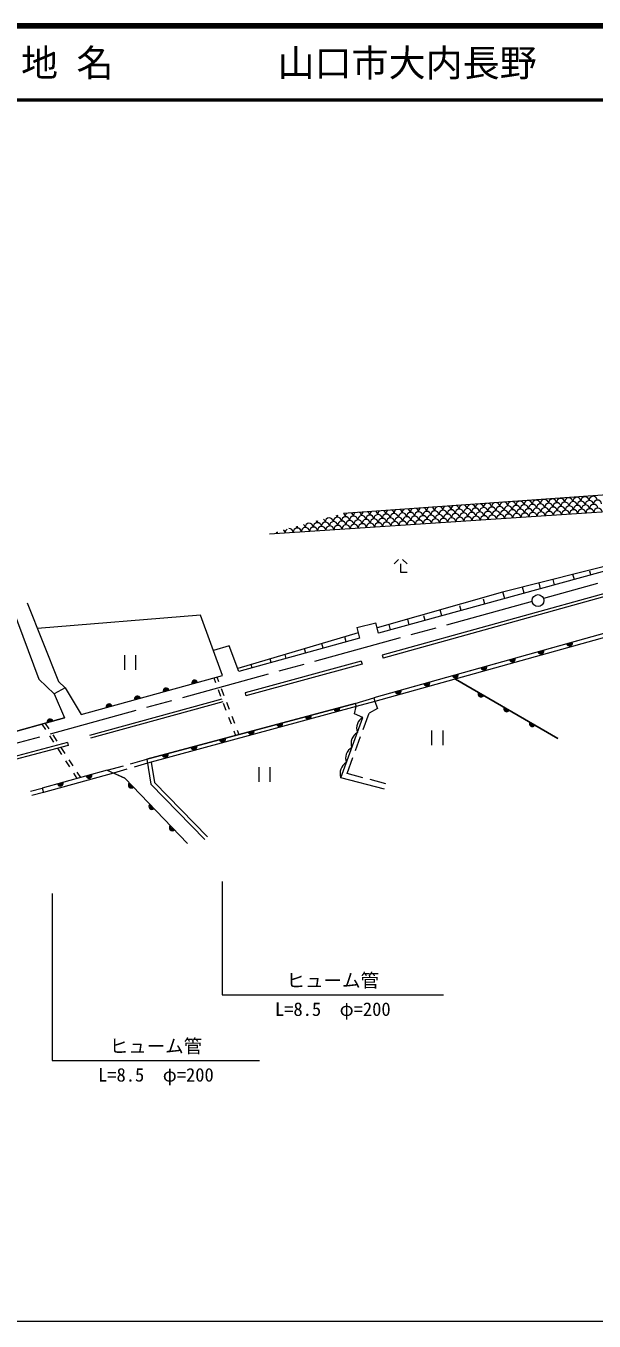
# Model space of a CAD drawing. Units: millimetres, scale not verified. Extents: x 40000 to 680000, y 20000 to 380000.
# Drawn here: x 371046 to 447775, y 205000 to 380000 of the extents above; entities that cross this region are included whole.
import ezdxf
from ezdxf.enums import TextEntityAlignment as Align

# ---------------------------------------------------------------- set-up
doc = ezdxf.new("R2010")
doc.units = ezdxf.units.MM
doc.header["$LTSCALE"] = 1000
doc.linetypes.add('CHAIN', pattern=[18.5, 12, -1.5, 3.5, -1.5])
for name, color, linetype, lineweight in [('M-BGD', 7, 'Continuous', 13), ('M-BMK', 2, 'CHAIN', 13), ('M-BMK-SRVR', 3, 'Continuous', 13), ('M-STR-HTXT', 7, 'Continuous', 13), ('M-TTL', 2, 'Continuous', 140), ('M-TTL-BAND', 7, 'Continuous', 13), ('M-TTL-LINE', 7, 'Continuous', 50)]:
    doc.layers.add(name, color=color, linetype=linetype, lineweight=lineweight)
doc.layers.add('M-TTL-TXT', color=7, linetype='Continuous')
doc.styles.add('ＭＳ ゴシック', font='')
doc.styles.get('ＭＳ ゴシック').set_extended_font_data('MS Gothic')

# ---------------------------------------------------------------- blocks, each defined once
blk = doc.blocks.new('ﾌﾟﾛｯﾄﾏｰｸ-02')
at = {"color": 3, "linetype": 'Continuous', "lineweight": 13}
blk.add_circle((0, 0), 0.5, dxfattribs=at)
blk = doc.blocks.new('open_arrow')
at = {"color": 0, "linetype": 'Continuous', "lineweight": -2}
blk.add_lwpolyline([(7.5, 1.25), (0, 0), (7.5, -1.25)], dxfattribs=at)

msp = doc.modelspace()

# ---------------------------------------------------------------- linework, layer by layer
at = {"layer": 'M-BGD'}
for p, q in [((466421, 308080), (419177, 294967)), ((454843, 308399), (435402, 303488)), ((454980, 307918), (418683, 297938)), ((466528, 307695), (419284, 294582)), ((420766, 307311), (421379, 307923)), ((421641, 307311), (421641, 306173)), ((421904, 307923), (422516, 307311)), ((447357, 305822), (447214, 306342)), ((421641, 306173), (422516, 306173)), ((440553, 303951), (440338, 304735)), ((442448, 304472), (442244, 305216)), ((445110, 305204), (444921, 305892)), ((435402, 303488), (418484, 298665)), ((435714, 302621), (435471, 303505)), ((438322, 303338), (438094, 304168)), ((369209, 301437), (372799, 291717)), ((371215, 302043), (375462, 291437)), ((427198, 300280), (426977, 301086)), ((429829, 301003), (429648, 301661)), ((433015, 301879), (432829, 302558)), ((394605, 300367), (372601, 298581)), ((397604, 292243), (394605, 300367)), ((415741, 298696), (418298, 299346)), ((418683, 297938), (418298, 299346)), ((422816, 299075), (422605, 299840)), ((424941, 299659), (424771, 300274)), ((415912, 297978), (399643, 293184)), ((415741, 298696), (416082, 297261)), ((453080, 299033), (418024, 289228)), ((420297, 298382), (420093, 299124)), ((398492, 296219), (396361, 295611)), ((399797, 292777), (398492, 296219)), ((416082, 297261), (399797, 292777)), ((408830, 295264), (408671, 295844)), ((411202, 295917), (411030, 296540)), ((414289, 296767), (414102, 297445)), ((384364, 294986), (384364, 292986)), ((385864, 294986), (385864, 292986)), ((416333, 294146), (400661, 289875)), ((404154, 293977), (404017, 294473)), ((406194, 294539), (406047, 295071)), ((416333, 294146), (416438, 293760)), ((419177, 294967), (419284, 294582)), ((416438, 293760), (400766, 289489)), ((401593, 293272), (401469, 293722)), ((372799, 291717), (374845, 289763)), ((376366, 290553), (374845, 289763)), ((375462, 291437), (376366, 290553)), ((376366, 290553), (378497, 286943)), ((378497, 286943), (397604, 292243)), ((378497, 286943), (397604, 292243)), ((396402, 291910), (396637, 291291)), ((396837, 292030), (397073, 291410)), ((429043, 291739), (442897, 283740)), ((442897, 283740), (429043, 291739)), ((374845, 289763), (376260, 286490)), ((397488, 289046), (379640, 284140)), ((396992, 290356), (397346, 289421)), ((397428, 290475), (397782, 289540)), ((400661, 289875), (400766, 289489)), ((415516, 288468), (418024, 289228)), ((418024, 289228), (418172, 288698)), ((397631, 288671), (379746, 283755)), ((415516, 288468), (387394, 280914)), ((387394, 280914), (415516, 288468)), ((415627, 288052), (387482, 280371)), ((397701, 288486), (398056, 287551)), ((398137, 288605), (398492, 287670)), ((415405, 287061), (415627, 288052)), ((416561, 286576), (415405, 287061)), ((415516, 288468), (415627, 288052)), ((418172, 288698), (415627, 288052)), ((416595, 284925), (417400, 287119)), ((418523, 287750), (417400, 287119)), ((418172, 288698), (418523, 287750)), ((376260, 286490), (337656, 275775)), ((337656, 275775), (376260, 286490)), ((373198, 285640), (373669, 284914)), ((373653, 285766), (374123, 285040)), ((398410, 286616), (398765, 285681)), ((398846, 286735), (399201, 285800)), ((413569, 278422), (416561, 286576)), ((374212, 284074), (374756, 283235)), ((374667, 284200), (375210, 283361)), ((399120, 284746), (399354, 284127)), ((399556, 284865), (399791, 284244)), ((415561, 282109), (416250, 283986)), ((425835, 284799), (425835, 282799)), ((427335, 284799), (427335, 282799)), ((376652, 283176), (338448, 273004)), ((376754, 282790), (338551, 272617)), ((375299, 282396), (375843, 281556)), ((375754, 282521), (376298, 281682)), ((376652, 283176), (376754, 282790)), ((376387, 280717), (376930, 279878)), ((376841, 280843), (377385, 280003)), ((382014, 279435), (384222, 280042)), ((385186, 280307), (387394, 280914)), ((387482, 280371), (385654, 279847)), ((387394, 280914), (387936, 277545)), ((387967, 280504), (388404, 277781)), ((414411, 278976), (415216, 281170)), ((382014, 279435), (373238, 277013)), ((382014, 279435), (373238, 277013)), ((382865, 279047), (373398, 276435)), ((377474, 279038), (377944, 278312)), ((377928, 279164), (378399, 278437)), ((382014, 279435), (384426, 278336)), ((384693, 279571), (382865, 279047)), ((384426, 278336), (382865, 279047)), ((384426, 278336), (392870, 269515)), ((392870, 269515), (384426, 278336)), ((402500, 279842), (402500, 277842)), ((404000, 279842), (404000, 277842)), ((419462, 276874), (413569, 278422)), ((416548, 278415), (414411, 278976)), ((371681, 276583), (373238, 277013)), ((373238, 277013), (373398, 276435)), ((395204, 270087), (387936, 277545)), ((388404, 277781), (395562, 270436)), ((419652, 277599), (417515, 278161)), ((373398, 276435), (371840, 276005))]:
    msp.add_line(p, q, dxfattribs=at)
for points in [[(403938, 311351), (471908, 315853), (471656, 318024), (466060, 317801), (413916, 314101)], [(475097, 302704), (469133, 302694), (463816, 302044), (453080, 299033), (418024, 289228)], [(475096, 302043), (469225, 302045), (464049, 301382), (453225, 298503), (418172, 288698)]]:
    msp.add_lwpolyline(points, dxfattribs=at)
for centre, radius, start, end in [((426798, 314518), 550, 3.7892, 68.35964), ((427895, 314591), 550, 118.48554, 183.7892), ((427895, 314591), 550, 3.7892, 69.63172), ((428993, 314664), 550, 117.14798, 183.7892), ((428993, 314664), 550, 3.7892, 70.96928), ((430090, 314737), 550, 115.73278, 183.7892), ((430090, 314737), 550, 3.7892, 72.38448), ((431188, 314809), 550, 114.22357, 183.7892), ((431188, 314809), 550, 3.7892, 73.8937), ((432286, 314882), 550, 112.59735, 183.7892), ((432286, 314882), 550, 3.7892, 75.51992), ((433383, 314955), 550, 110.82005, 183.7892), ((433383, 314955), 550, 3.7892, 77.29722), ((434481, 315027), 550, 108.83722, 183.7892), ((435066, 314515), 550, 3.7892, 183.7892), ((434481, 315027), 550, 3.7892, 79.28005), ((435578, 315100), 550, 106.55131, 183.7892), ((436163, 314588), 550, 3.7892, 183.7892), ((435578, 315100), 550, 3.7892, 81.56596), ((436676, 315173), 550, 103.7501, 183.7892), ((437261, 314660), 550, 3.7892, 183.7892), ((436676, 315173), 550, 3.7892, 84.36717), ((437774, 315245), 550, 99.71354, 183.7892), ((437774, 315245), 550, 3.7892, 88.40373), ((438359, 314733), 550, 3.7892, 183.7892), ((438871, 315318), 550, 3.7892, 183.7892), ((438286, 315831), 550, 3.7892, 4.04986), ((439384, 315903), 550, 183.52854, 183.7892), ((439456, 314806), 550, 3.7892, 183.7892), ((439969, 315391), 550, 3.7892, 183.7892), ((440481, 315976), 550, 182.98962, 183.7892), ((439384, 315903), 550, 3.7892, 4.58873), ((440554, 314878), 550, 3.7892, 183.7892), ((441066, 315464), 550, 3.7892, 183.7892), ((440481, 315976), 550, 3.7892, 5.12765), ((441579, 316049), 550, 182.45061, 183.7892), ((441651, 314951), 550, 3.7892, 183.7892), ((442164, 315536), 550, 3.7892, 183.7892), ((442676, 316121), 550, 181.91146, 183.7892), ((441579, 316049), 550, 3.7892, 5.66665), ((442749, 315024), 550, 3.7892, 183.7892), ((443261, 315609), 550, 3.7892, 183.7892), ((443334, 314511), 550, 3.7892, 183.7892), ((442676, 316121), 550, 3.7892, 6.20581), ((443774, 316194), 550, 181.37212, 183.7892), ((443847, 315096), 550, 3.7892, 183.7892), ((444359, 315682), 550, 3.7892, 183.7892), ((444432, 314584), 550, 3.7892, 183.7892), ((443774, 316194), 550, 3.7892, 6.74515), ((444872, 316267), 550, 180.83254, 183.7892), ((444944, 315169), 550, 3.7892, 183.7892), ((445457, 315754), 550, 3.7892, 183.7892), ((445529, 314657), 550, 3.7892, 183.7892), ((444872, 316267), 550, 3.7892, 7.28473), ((445969, 316339), 550, 180.29268, 183.7892), ((446042, 315242), 550, 3.7892, 183.7892), ((446554, 315827), 550, 3.7892, 183.7892), ((446627, 314729), 550, 3.7892, 183.7892), ((445969, 316339), 550, 3.7892, 7.82459), ((447067, 316412), 550, 179.75247, 183.7892), ((447139, 315315), 550, 3.7892, 183.7892), ((447652, 315900), 550, 3.7892, 183.7892), ((447725, 314802), 550, 3.7892, 183.7892), ((447067, 316412), 550, 3.7892, 8.36479), ((448164, 316485), 550, 179.21189, 183.7892), ((448237, 315387), 550, 3.7892, 183.7892), ((410919, 312916), 550, 3.7892, 54.47644), ((412016, 312988), 550, 3.7892, 183.7892), ((411431, 313501), 550, 3.7892, 6.90843), ((412529, 313573), 550, 180.63461, 183.7892), ((413114, 313061), 550, 3.7892, 183.7892), ((412529, 313573), 550, 3.7892, 30.18631), ((413626, 313646), 550, 154.26896, 183.7892), ((414212, 313134), 550, 3.7892, 183.7892), ((413626, 313646), 550, 3.7892, 56.07868), ((414724, 313719), 550, 131.15416, 183.7892), ((415309, 313206), 550, 3.7892, 183.7892), ((414724, 313719), 550, 3.7892, 56.96311), ((415822, 313792), 550, 130.2513, 183.7892), ((416407, 313279), 550, 3.7892, 183.7892), ((415822, 313792), 550, 3.7892, 57.86597), ((416919, 313864), 550, 129.32856, 183.7892), ((416992, 312767), 550, 3.7892, 183.7892), ((417504, 313352), 550, 3.7892, 183.7892), ((416919, 313864), 550, 3.7892, 58.78871), ((418017, 313937), 550, 128.38431, 183.7892), ((418089, 312839), 550, 3.7892, 183.7892), ((418602, 313424), 550, 3.7892, 183.7892), ((418017, 313937), 550, 3.7892, 59.73295), ((419114, 314010), 550, 127.4167, 183.7892), ((419187, 312912), 550, 3.7892, 183.7892), ((419700, 313497), 550, 3.7892, 183.7892), ((419114, 314010), 550, 3.7892, 60.70057), ((420212, 314082), 550, 126.4236, 183.7892), ((420285, 312985), 550, 3.7892, 183.7892), ((420797, 313570), 550, 3.7892, 183.7892), ((420212, 314082), 550, 3.7892, 61.69367), ((421310, 314155), 550, 125.40256, 183.7892), ((421382, 313057), 550, 3.7892, 183.7892), ((421895, 313643), 550, 3.7892, 183.7892), ((421310, 314155), 550, 3.7892, 62.71471), ((422407, 314228), 550, 124.35073, 183.7892), ((422480, 313130), 550, 3.7892, 183.7892), ((422992, 313715), 550, 3.7892, 183.7892), ((422407, 314228), 550, 3.7892, 63.76654), ((423505, 314300), 550, 123.26475, 183.7892), ((423577, 313203), 550, 3.7892, 183.7892), ((424090, 313788), 550, 3.7892, 183.7892), ((423505, 314300), 550, 3.7892, 64.85252), ((424602, 314373), 550, 122.14062, 183.7892), ((424675, 313275), 550, 3.7892, 183.7892), ((425188, 313861), 550, 3.7892, 183.7892), ((425260, 312763), 550, 3.7892, 183.7892), ((424602, 314373), 550, 3.7892, 65.97665), ((425700, 314446), 550, 120.97354, 183.7892), ((425773, 313348), 550, 3.7892, 183.7892), ((426285, 313933), 550, 3.7892, 183.7892), ((426358, 312836), 550, 3.7892, 183.7892), ((425700, 314446), 550, 3.7892, 67.14373), ((426798, 314518), 550, 119.75763, 183.7892), ((426870, 313421), 550, 3.7892, 183.7892), ((427383, 314006), 550, 3.7892, 183.7892), ((427455, 312908), 550, 3.7892, 183.7892), ((427968, 313494), 550, 3.7892, 183.7892), ((428480, 314079), 550, 3.7892, 183.7892), ((428553, 312981), 550, 3.7892, 183.7892), ((429065, 313566), 550, 3.7892, 183.7892), ((429578, 314151), 550, 3.7892, 183.7892), ((429651, 313054), 550, 3.7892, 183.7892), ((430163, 313639), 550, 3.7892, 183.7892), ((430675, 314224), 550, 3.7892, 183.7892), ((430748, 313127), 550, 3.7892, 183.7892), ((431261, 313712), 550, 3.7892, 183.7892), ((431773, 314297), 550, 3.7892, 183.7892), ((431846, 313199), 550, 3.7892, 183.7892), ((432358, 313784), 550, 3.7892, 183.7892), ((432871, 314369), 550, 3.7892, 183.7892), ((432943, 313272), 550, 3.7892, 183.7892), ((433456, 313857), 550, 3.7892, 183.7892), ((433968, 314442), 550, 3.7892, 183.7892), ((434041, 313345), 550, 3.7892, 183.7892), ((434553, 313930), 550, 3.7892, 183.7892), ((435139, 313417), 550, 3.7892, 183.7892), ((435651, 314002), 550, 3.7892, 183.7892), ((436236, 313490), 550, 3.7892, 183.7892), ((436749, 314075), 550, 3.7892, 183.7892), ((437334, 313563), 550, 3.7892, 183.7892), ((437846, 314148), 550, 3.7892, 183.7892), ((438431, 313635), 550, 3.7892, 183.7892), ((438944, 314221), 550, 3.7892, 183.7892), ((439529, 313708), 550, 3.7892, 183.7892), ((440041, 314293), 550, 3.7892, 183.7892), ((440627, 313781), 550, 3.7892, 183.7892), ((441139, 314366), 550, 3.7892, 183.7892), ((441724, 313853), 550, 3.7892, 183.7892), ((442237, 314439), 550, 3.7892, 183.7892), ((442822, 313926), 550, 3.7892, 183.7892), ((443919, 313999), 550, 3.7892, 183.7892), ((445017, 314072), 550, 3.7892, 183.7892), ((446115, 314144), 550, 3.7892, 183.7892), ((447212, 314217), 550, 3.7892, 183.7892), ((448310, 314290), 550, 3.7892, 183.7892), ((404406, 311382), 550, 3.7892, 25.30995), ((405503, 311455), 550, 160.32462, 183.7892), ((405503, 311455), 550, 3.7892, 50.49629), ((406601, 311527), 550, 117.53712, 183.7892), ((406601, 311527), 550, 3.7892, 93.2838), ((407699, 311600), 550, 3.7892, 183.7892), ((407114, 312112), 550, 3.7892, 26.92557), ((408211, 312185), 550, 158.36066, 183.7892), ((408796, 311673), 550, 3.7892, 183.7892), ((408211, 312185), 550, 3.7892, 52.46026), ((409309, 312258), 550, 3.7892, 183.7892), ((409821, 312843), 550, 182.2704, 183.7892), ((408724, 312770), 550, 3.7892, 5.29977), ((409894, 311745), 550, 3.7892, 183.7892), ((410406, 312330), 550, 3.7892, 183.7892), ((409821, 312843), 550, 3.7892, 28.55052), ((410919, 312916), 550, 156.34448, 183.7892), ((410991, 311818), 550, 3.7892, 183.7892), ((411504, 312403), 550, 3.7892, 183.7892), ((412089, 311891), 550, 3.7892, 183.7892), ((412602, 312476), 550, 3.7892, 183.7892), ((413187, 311963), 550, 3.7892, 183.7892), ((413699, 312549), 550, 3.7892, 183.7892), ((414284, 312036), 550, 3.7892, 183.7892), ((414797, 312621), 550, 3.7892, 183.7892), ((415382, 312109), 550, 3.7892, 183.7892), ((415894, 312694), 550, 3.7892, 183.7892), ((416479, 312181), 550, 3.7892, 183.7892), ((417577, 312254), 550, 3.7892, 183.7892), ((418675, 312327), 550, 3.7892, 183.7892), ((419772, 312400), 550, 3.7892, 183.7892), ((420870, 312472), 550, 3.7892, 183.7892), ((421967, 312545), 550, 3.7892, 183.7892), ((423065, 312618), 550, 3.7892, 183.7892), ((424163, 312690), 550, 3.7892, 183.7892), ((444446, 296618), 400, 195.6273, 15.6273), ((444446, 296618), 300, 195.6273, 15.6273), ((444446, 296618), 200, 195.6273, 15.6273), ((444446, 296618), 100, 195.6273, 15.6273), ((436742, 294463), 400, 195.6273, 15.6273), ((436742, 294463), 300, 195.6273, 15.6273), ((436742, 294463), 200, 195.6273, 15.6273), ((436742, 294463), 100, 195.6273, 15.6273), ((440594, 295541), 400, 195.6273, 15.6273), ((440594, 295541), 300, 195.6273, 15.6273), ((440594, 295541), 200, 195.6273, 15.6273), ((440594, 295541), 100, 195.6273, 15.6273), ((429037, 292308), 400, 195.6273, 15.6273), ((429037, 292308), 300, 195.6273, 15.6273), ((429037, 292308), 200, 195.6273, 15.6273), ((429037, 292308), 100, 195.6273, 15.6273), ((432890, 293386), 400, 195.6273, 15.6273), ((432890, 293386), 300, 195.6273, 15.6273), ((432890, 293386), 200, 195.6273, 15.6273), ((432890, 293386), 100, 195.6273, 15.6273), ((389978, 290127), 400, 15.50445, 195.50445), ((393832, 291197), 400, 15.50445, 195.50445), ((393832, 291197), 300, 15.50445, 195.50445), ((393832, 291197), 200, 15.50445, 195.50445), ((393832, 291197), 100, 15.50445, 195.50445), ((425185, 291231), 400, 195.6273, 15.6273), ((425185, 291231), 300, 195.6273, 15.6273), ((425185, 291231), 200, 195.6273, 15.6273), ((425185, 291231), 100, 195.6273, 15.6273), ((386124, 289058), 400, 15.50445, 195.50445), ((386124, 289058), 300, 15.50445, 195.50445), ((386124, 289058), 200, 15.50445, 195.50445), ((386124, 289058), 100, 15.50445, 195.50445), ((389978, 290127), 300, 15.50445, 195.50445), ((389978, 290127), 200, 15.50445, 195.50445), ((389978, 290127), 100, 15.50445, 195.50445), ((421333, 290153), 400, 195.6273, 15.6273), ((421333, 290153), 300, 195.6273, 15.6273), ((421333, 290153), 200, 195.6273, 15.6273), ((421333, 290153), 100, 195.6273, 15.6273), ((432506, 289739), 400, 150.00328, 330.00328), ((432506, 289739), 300, 150.00328, 330.00328), ((432506, 289739), 200, 150.00328, 330.00328), ((432506, 289739), 100, 150.00328, 330.00328), ((382269, 287989), 400, 15.50445, 195.50445), ((382269, 287989), 300, 15.50445, 195.50445), ((382269, 287989), 200, 15.50445, 195.50445), ((382269, 287989), 100, 15.50445, 195.50445), ((413044, 287804), 400, 195.03491, 15.03491), ((413044, 287804), 300, 195.03491, 15.03491), ((413044, 287804), 200, 195.03491, 15.03491), ((413044, 287804), 100, 195.03491, 15.03491), ((435970, 287740), 400, 150.00328, 330.00328), ((435970, 287740), 300, 150.00328, 330.00328), ((435970, 287740), 200, 150.00328, 330.00328), ((435970, 287740), 100, 150.00328, 330.00328), ((374303, 285947), 400, 15.5118, 195.5118), ((374303, 285947), 300, 15.5118, 195.5118), ((374303, 285947), 200, 15.5118, 195.5118), ((374303, 285947), 100, 15.5118, 195.5118), ((405318, 285729), 400, 195.03491, 15.03491), ((405318, 285729), 300, 195.03491, 15.03491), ((405318, 285729), 200, 195.03491, 15.03491), ((405318, 285729), 100, 195.03491, 15.03491), ((409181, 286766), 400, 195.03491, 15.03491), ((409181, 286766), 300, 195.03491, 15.03491), ((409181, 286766), 200, 195.03491, 15.03491), ((409181, 286766), 100, 195.03491, 15.03491), ((417383, 285118), 1674, 119.39672, 200.29482), ((439434, 285740), 400, 150.00328, 330.00328), ((439434, 285740), 300, 150.00328, 330.00328), ((439434, 285740), 200, 150.00328, 330.00328), ((439434, 285740), 100, 150.00328, 330.00328), ((397592, 283653), 400, 195.03491, 15.03491), ((397592, 283653), 300, 195.03491, 15.03491), ((397592, 283653), 200, 195.03491, 15.03491), ((397592, 283653), 100, 195.03491, 15.03491), ((401455, 284691), 400, 195.03491, 15.03491), ((401455, 284691), 300, 195.03491, 15.03491), ((401455, 284691), 200, 195.03491, 15.03491), ((401455, 284691), 100, 195.03491, 15.03491), ((416635, 283079), 1674, 119.39672, 200.29482), ((393729, 282616), 400, 195.03491, 15.03491), ((393729, 282616), 300, 195.03491, 15.03491), ((393729, 282616), 200, 195.03491, 15.03491), ((393729, 282616), 100, 195.03491, 15.03491), ((415886, 281041), 1674, 119.39672, 200.29482), ((389866, 281578), 400, 195.03491, 15.03491), ((389866, 281578), 300, 195.03491, 15.03491), ((389866, 281578), 200, 195.03491, 15.03491), ((389866, 281578), 100, 195.03491, 15.03491), ((415138, 279002), 1674, 119.39672, 200.29482), ((379554, 278756), 400, 195.42762, 15.42762), ((379554, 278756), 300, 195.42762, 15.42762), ((379554, 278756), 200, 195.42762, 15.42762), ((379554, 278756), 100, 195.42762, 15.42762), ((375698, 277692), 400, 195.42762, 15.42762), ((375698, 277692), 300, 195.42762, 15.42762), ((375698, 277692), 200, 195.42762, 15.42762), ((375698, 277692), 100, 195.42762, 15.42762), ((385289, 277435), 400, 133.74621, 313.74621), ((385289, 277435), 300, 133.74621, 313.74621), ((385289, 277435), 200, 133.74621, 313.74621), ((385289, 277435), 100, 133.74621, 313.74621), ((388055, 274545), 400, 133.74621, 313.74621), ((388055, 274545), 300, 133.74621, 313.74621), ((388055, 274545), 200, 133.74621, 313.74621), ((388055, 274545), 100, 133.74621, 313.74621), ((390821, 271656), 400, 133.74621, 313.74621), ((390821, 271656), 300, 133.74621, 313.74621), ((390821, 271656), 200, 133.74621, 313.74621), ((390821, 271656), 100, 133.74621, 313.74621)]:
    msp.add_arc(centre, radius, start, end, dxfattribs=at)
at = {"layer": 'M-BMK'}
for p, q in [((466070, 309558), (440949, 302644)), ((439414, 302221), (344513, 276101))]:
    msp.add_line(p, q, dxfattribs=at)
at = {"layer": 'M-STR-HTXT'}
for points in [[(397528, 264398), (397528, 249065), (427449, 249065)], [(374610, 262791), (374610, 240191), (402590, 240191)]]:
    msp.add_lwpolyline(points, dxfattribs=at)
at = {"layer": 'M-TTL'}
msp.add_line((680000, 380000), (40000, 380000), dxfattribs=at)
at = {"layer": 'M-TTL-BAND'}
msp.add_line((40000, 205000), (579000, 205000), dxfattribs=at)
at = {"layer": 'M-TTL-LINE'}
msp.add_line((40000, 370000), (680000, 370000), dxfattribs=at)

# ---------------------------------------------------------------- block references
at = {"layer": 'M-BMK-SRVR', "xscale": 1600, "yscale": 1600, "rotation": 90}
msp.add_blockref('ﾌﾟﾛｯﾄﾏｰｸ-02', (440203, 302353), dxfattribs=at)
at = {"layer": 'M-STR-HTXT', "rotation": 270}
for p in [(397528, 264398), (374610, 262791)]:
    msp.add_blockref('open_arrow', p, dxfattribs=at)

# ---------------------------------------------------------------- texts
at = {"layer": 'M-STR-HTXT', "style": 'ＭＳ ゴシック'}
for p in [(412489, 249565), (388600, 240691)]:
    msp.add_text('ヒューム管', height=1833, dxfattribs=at).set_placement(p, align=Align.BOTTOM_CENTER)
for p in [(412489, 248065), (388600, 239191)]:
    msp.add_text('L=8.5\u3000φ=200', height=1833, dxfattribs=at).set_placement(p, align=Align.TOP_CENTER)
at = {"layer": 'M-TTL-TXT', "style": 'ＭＳ ゴシック'}
for s, p in [('地 名', (370380, 375000)), ('山口市大内長野', (405024, 375000))]:
    msp.add_text(s, height=3666, dxfattribs=at).set_placement(p, align=Align.MIDDLE_LEFT)

doc.saveas('drawing.dxf')
